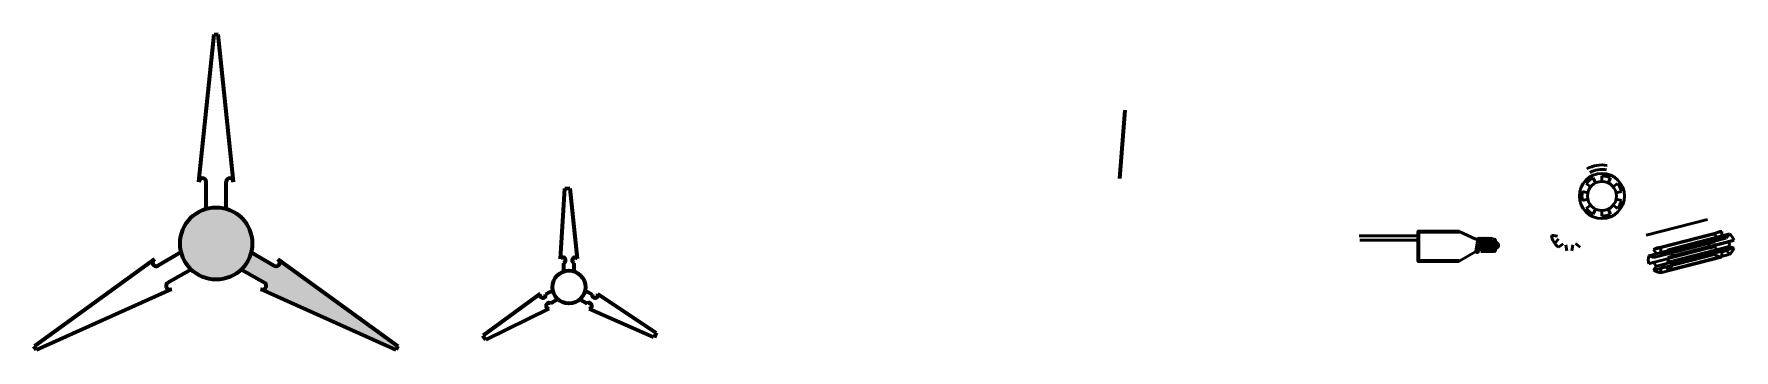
# Model space of a CAD drawing. Header units: millimetres. Extents: x 9201172 to 492631340, y -6407248 to 83321033.
import ezdxf

# ---------------------------------------------------------------- set-up
doc = ezdxf.new("R2010")
doc.units = ezdxf.units.MM
pattern_1 = [(0, (0, 0), (0, 6.985), [5.08, -1.905]), (90, (0, 0), (-6.985, 4e-16), [5.08, -1.905])]

# ---------------------------------------------------------------- blocks, each defined once
blk = doc.blocks.new('*U14')
at = {"color": 7, "lineweight": 53, "true_color": 0xffffff}
blk.add_line((0, -739918), (0, 739918), dxfattribs=at)
blk = doc.blocks.new('*U15')
at = {"color": 0, "linetype": 'ByBlock', "lineweight": -2, "transparency": 16777216}
for p, rotation in [((469129252, 20064821), 72), ((470167200, 21493434), 36), ((473526071, 21493434), 324.0000000000001), ((474564020, 20064821), 288), ((469129252, 18298958), 108), ((470167200, 16870345), 144), ((471846636, 16324664), 180), ((473526071, 16870345), 216), ((474564020, 18298958), 252)]:
    blk.add_blockref('*U14', p, dxfattribs=dict(at, rotation=rotation))
blk.add_blockref('*U14', (471846636, 22039116), dxfattribs=at)
blk = doc.blocks.new('*U16')
at = {"color": 7, "lineweight": 53, "true_color": 0xffffff}
blk.add_line((0, -739918), (0, 739918), dxfattribs=at)
blk = doc.blocks.new('*U18')
at = {"color": 0, "linetype": 'ByBlock', "lineweight": -2, "transparency": 16777216}
for p, rotation in [((469129252, 20064821), 72), ((470167200, 21493434), 36), ((473526071, 21493434), 324.0000000000001), ((474564020, 20064821), 288), ((469129252, 18298958), 108), ((470167200, 16870345), 144), ((471846636, 16324664), 180), ((473526071, 16870345), 216), ((474564020, 18298958), 252)]:
    blk.add_blockref('*U16', p, dxfattribs=dict(at, rotation=rotation))
blk.add_blockref('*U16', (471846636, 22039116), dxfattribs=at)

msp = doc.modelspace()

# ---------------------------------------------------------------- hatches: boundary and pattern name
at = {"lineweight": 53, "true_color": 0xcd2027}
h = msp.add_hatch(dxfattribs=at)
h.set_pattern_fill('ANGLE', color=242)
h.set_pattern_definition(pattern_1)
h.paths.add_polyline_path([(50747814, 23838597, 1), (71263824, 23838597, 1)])
at = {"lineweight": 53, "true_color": 0x000000}
h = msp.add_hatch(dxfattribs=at)
h.set_pattern_fill('ANGLE', color=18)
h.set_pattern_definition(pattern_1)
h.paths.add_polyline_path([(78585621, 19346985, -0.9619771266), (77610948, 17496751), (70954794, 21339683, -0.1396556637), (68144429, 16471989), (74660243, 12710083, -0.9382927013), (73880814, 10772378), (112227773, -6407248), (112711863, -5326703)])
edge = h.paths.add_edge_path(flags=16)
edge.add_line((471846636, 21299198), (471846636, 22779034))
edge = h.paths.add_edge_path(flags=17)
edge.add_line((470602113, 20894828), (469732288, 22092040))
edge = h.paths.add_edge_path()
edge.add_line((469832956, 19836174), (468425549, 20293468))
edge = h.paths.add_edge_path()
edge.add_line((469832956, 18527605), (468425549, 18070311))
edge = h.paths.add_edge_path()
edge.add_line((470602113, 17468951), (469732288, 16271739))
edge = h.paths.add_edge_path()
edge.add_line((471846636, 17064581), (471846636, 15584746))
edge = h.paths.add_edge_path()
edge.add_line((473091159, 17468951), (473960984, 16271739))
edge = h.paths.add_edge_path()
edge.add_line((473860316, 18527605), (475267723, 18070311))
edge = h.paths.add_edge_path()
edge.add_line((473860316, 19836174), (475267723, 20293468))
edge = h.paths.add_edge_path(flags=17)
edge.add_line((473091159, 20894828), (473960984, 22092040))
edge = h.paths.add_edge_path()
edge.add_line((468314488, 20365705), (485678105, 24822193))

# ---------------------------------------------------------------- linework, layer by layer
at = {"color": 7, "lineweight": 80, "true_color": 0xffffff}
for p, q in [((56105769, 41308958), (60410688, 83199994)), ((60410688, 83199994), (61588512, 83321033)), ((65905870, 41308958), (61600950, 83199994)), ((317962015, 42289915), (319489694, 61657472)), ((58195455, 33704119), (58195455, 41389984)), ((63816184, 33704119), (63816184, 41389984)), ((158879311, 19489447), (160146232, 39426671)), ((160146232, 39426671), (161612267, 39583939)), ((163767882, 19489447), (161629138, 39426671)), ((43426018, 19346985), (9299776, -5326703)), ((51056845, 21339683), (44400690, 17496751)), ((70954794, 21339683), (77610948, 17496751)), ((78585621, 19346985), (112711863, -5326703)), ((53867209, 16471989), (47211055, 12629057)), ((68144429, 16471989), (74800584, 12629057)), ((159875733, 15903027), (159875733, 18268801)), ((162771461, 15903027), (162771461, 18268801)), ((48326068, 10859849), (9894907, -6357500)), ((73685570, 10859849), (112116732, -6357500)), ((156746283, 10482660), (154697462, 9299773)), ((165900910, 10482660), (167949731, 9299773)), ((153142141, 9552377), (136945370, -2268442)), ((155586427, 5318750), (137686823, -3552677)), ((158194147, 7974886), (156145326, 6791999)), ((164453046, 7974886), (166501867, 6791999)), ((167060767, 5318750), (185396282, -2797656)), ((169505052, 9552377), (186137735, -1513421)), ((137686823, -3552677), (136817608, -2361687)), ((186137735, -1513421), (185540915, -2861679)), ((9894907, -6357500), (9201172, -5397994)), ((112711863, -5326703), (112227773, -6407248))]:
    msp.add_line(p, q, dxfattribs=at)
at = {"color": 40, "lineweight": 53, "true_color": 0xf8d731}
for p, q in [((451846473, 39897940), (450628154, 40869517)), ((453284910, 41045055), (452608794, 42449024)), ((455078611, 41454455), (455078611, 43012744)), ((456872312, 41045055), (457548428, 42449024)), ((458310748, 39897940), (459529067, 40869517)), ((451048201, 38240311), (449528982, 38587062)), ((451048201, 36400481), (449528982, 36053729)), ((451846473, 34742852), (450628154, 33771275)), ((458310748, 34742852), (459529067, 33771275)), ((459109021, 38240311), (460628239, 38587062)), ((459109021, 36400481), (460628239, 36053729)), ((453284910, 33595737), (452608794, 32191768)), ((455078611, 33186336), (455078611, 31628048)), ((456872312, 33595737), (457548428, 32191768)), ((467694662, 26184951), (485058279, 30641439)), ((468314488, 20365705), (485678105, 24822193)), ((469782562, 22099097), (487146179, 26555585)), ((469802070, 19808543), (487165687, 24265031)), ((471832901, 22761266), (489196518, 27217754)), ((471841711, 21284007), (489205328, 25740495)), ((473087508, 20900641), (490451125, 25357129)), ((473892921, 19808543), (491256538, 24265031)), ((473942921, 22077771), (491306538, 26534259)), ((475254554, 20312076), (492618171, 24768564)), ((469686140, 18475495), (487049757, 22931983)), ((469735335, 16293676), (487098952, 20750165)), ((470545861, 17425128), (487909478, 21881617)), ((471754522, 15536968), (489118139, 19993457)), ((473892921, 18539452), (491256538, 22995940)), ((473892921, 16248897), (491256538, 20705386)), ((475256538, 18013243), (492620155, 22469732))]:
    msp.add_line(p, q, dxfattribs=at)
at = {"color": 7, "lineweight": 53, "true_color": 0xffffff}
for p, q in [((402919638, 26027978), (386078813, 26027978)), ((402919638, 24772723), (386198505, 24772723)), ((414481553, 27223973), (419242339, 25022014)), ((419242339, 21585968), (419761385, 25022014)), ((419242339, 25022014), (419242339, 25022014)), ((419242339, 25022014), (419727489, 24797622)), ((419761385, 25022014), (419761385, 25022014)), ((419925629, 21585968), (420444676, 25022014)), ((420608920, 21585968), (421127966, 25022014)), ((421292210, 21585968), (421811256, 25022014)), ((421975501, 21585968), (422494547, 25022014)), ((422658791, 21585968), (423177837, 25022014)), ((423342081, 21585968), (423861128, 25022014)), ((424017707, 21483908), (424551902, 25020238)), ((424123513, 25022014), (424518431, 25022014)), ((424834748, 24705697), (424834748, 21903804)), ((440713809, 26187161), (442400309, 25901711)), ((441705609, 23797271), (442730304, 25166857)), ((414481553, 18800928), (419242339, 21585968)), ((419242339, 21585968), (419257430, 21585968)), ((419925629, 21585968), (419945019, 21585968)), ((420608920, 21585968), (424123513, 21585968)), ((424519646, 21587489), (424123513, 21585968)), ((442703193, 22774836), (444097573, 23765529)), ((445094409, 21786238), (444850535, 23479250)), ((446522778, 21768666), (446808228, 23455167)), ((448912668, 22760466), (447543082, 23785162))]:
    msp.add_line(p, q, dxfattribs=at)
at = {"color": 7, "lineweight": 200, "true_color": 0xffffff}
msp.add_lwpolyline([(414481553, 18800928), (402919638, 18800928), (402919638, 27223973), (414481553, 27223973)], dxfattribs=at)
at = {"color": 40, "lineweight": 53, "true_color": 0xf8d731}
for radius in [6417087, 4134059]:
    msp.add_circle((455078611, 37320396), radius, dxfattribs=at)
at = {"color": 7, "lineweight": 80, "true_color": 0xffffff}
for centre, radius in [((61005819, 23838597), 10258005), ((161323597, 11453524), 4679143)]:
    msp.add_circle(centre, radius, dxfattribs=at)
at = {"color": 40, "lineweight": 53, "true_color": 0xf8d731}
for radius, start, end in [(8820054, 80.11094672, 118.92900858), (8820054, 80.11094672, 118.92900858), (7562788, 80.11094672, 117.28054456), (5692348, 115.71428571, 141.42857143), (5692348, 64.28571429, 90), (5692348, 12.85714286, 38.57142857), (5692348, 167.14285714, 192.85714286), (5692348, 321.42857143, 347.14285714), (5692348, 218.57142857, 244.28571429), (5692348, 270, 295.71428571)]:
    msp.add_arc((455078611, 37320396), radius, start, end, dxfattribs=at)
at = {"color": 7, "lineweight": 80, "true_color": 0xffffff}
for centre, radius, start, end in [((57152183, 41308958), 1046414, 4.44098454, 184.44098454), ((64859456, 41308958), 1046414, 355.55901546, 175.55901546), ((43949225, 18440764), 1046414, 115.55901545, 295.55901545), ((78062414, 18440764), 1046414, 244.44098436, 64.44098436), ((159564438, 19031704), 823970, 292.19741253, 146.25259494), ((163082755, 19031704), 823970, 33.74740707, 247.80258747), ((47802861, 11766070), 1046414, 124.44098449, 304.44098449), ((74208777, 11766070), 1046414, 235.55901533, 55.55901533), ((153881121, 9187911), 823970, 153.74740697, 7.80258755), ((155640280, 6140958), 823970, 52.19741306, 266.25259394), ((167006914, 6140958), 823970, 273.74740606, 127.80258698), ((168766072, 9187911), 823970, 172.19741253, 26.25259484)]:
    msp.add_arc(centre, radius, start, end, dxfattribs=at)
at = {"color": 7, "lineweight": 53, "true_color": 0xffffff}
for centre, radius, start, end in [((420103030, 24991701), 342987, 5.07033639, 174.92966361), ((420786321, 24991701), 342987, 5.07033639, 174.92966361), ((421469611, 24991701), 342987, 5.0703364, 174.9296636), ((422152902, 24991701), 342987, 5.0703364, 174.9296636), ((422836192, 24991701), 342987, 5.07033639, 174.92966361), ((422836192, 24991701), 342987, 5.07033639, 174.92966361), ((423519482, 24991701), 342987, 5.07033639, 174.92966361), ((424518431, 24705697), 316317, 0, 90), ((445827541, 26882398), 5160776, 187.7421792, 232.7421792), ((489210253, 23638378), 3597144, 162.00000003, 197.99999997), ((489210253, 23638378), 3597144, 90, 125.99999997), ((489210253, 23638378), 2117309, 125.99999997, 162.00000003), ((489210253, 23638378), 2117309, 54.00000003, 90), ((489210253, 23638378), 2117309, 342.00000003, 17.99999997), ((489210253, 23638378), 3597144, 17.99999997, 54.00000003), ((419601224, 21585968), 343794, 180, 12.49985212), ((424518431, 21903804), 316317, 270.2200869, 0), ((424834748, 23304750), 860946, 270, 90), ((471846636, 19181890), 3597144, 162, 198), ((471846636, 19181890), 3597144, 90, 126), ((471846636, 19181890), 2117309, 126, 162), ((471846636, 19181890), 2117309, 54, 90), ((471846636, 19181890), 2117309, 342, 18), ((471846636, 19181890), 3597144, 18, 54), ((489210253, 23638378), 3597144, 234.00000003, 270), ((489210253, 23638378), 2117309, 197.99999997, 234.00000003), ((489210253, 23638378), 2117309, 270, 305.99999997), ((489210253, 23638378), 3597144, 305.99999997, 342.00000003), ((471846636, 19181890), 3597144, 234, 270), ((471846636, 19181890), 2117309, 198, 234), ((471846636, 19181890), 2117309, 270, 306), ((471846636, 19181890), 3597144, 306, 342)]:
    msp.add_arc(centre, radius, start, end, dxfattribs=at)

# ---------------------------------------------------------------- block references
for name, p in [('*U18', (17363617, 4456488)), ('*U15', (0, 0))]:
    msp.add_blockref(name, p, dxfattribs=at)

doc.saveas('drawing.dxf')
